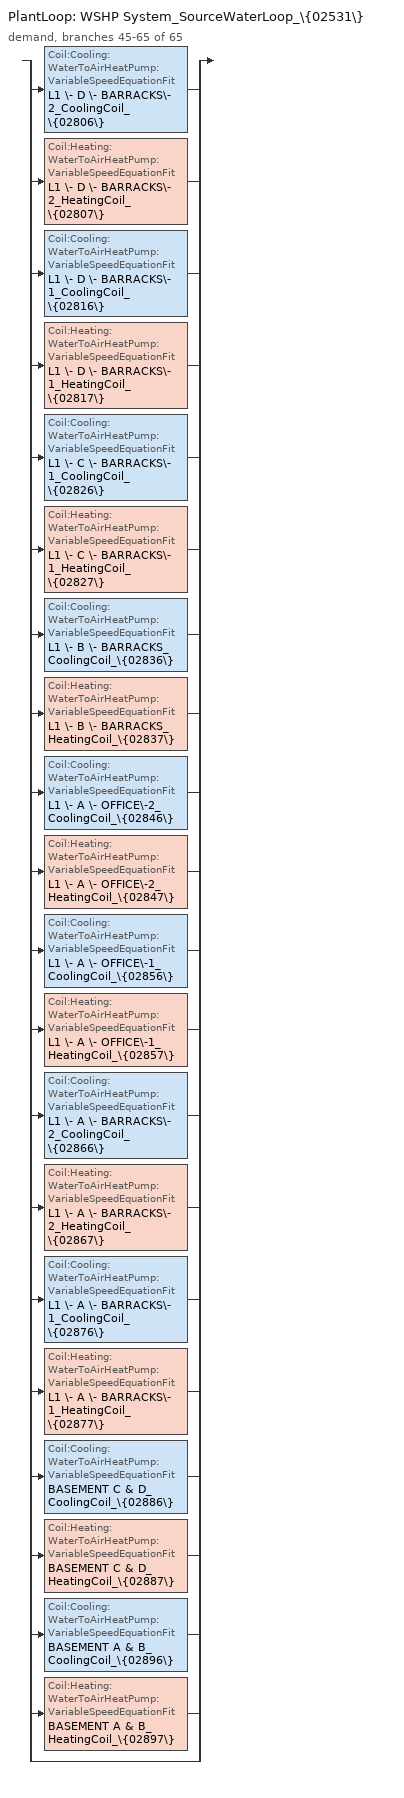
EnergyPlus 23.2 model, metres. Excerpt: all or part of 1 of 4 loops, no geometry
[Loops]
PlantLoop 'WSHP System_SourceWaterLoop_\{02531\}'
 demand, branches 45-65 of 65: split
  | Coil:Cooling:WaterToAirHeatPump:VariableSpeedEquationFit 'L1 \- D \- BARRACKS\-2_CoolingCoil_\{02806\}'
  | Coil:Heating:WaterToAirHeatPump:VariableSpeedEquationFit 'L1 \- D \- BARRACKS\-2_HeatingCoil_\{02807\}'
  | Coil:Cooling:WaterToAirHeatPump:VariableSpeedEquationFit 'L1 \- D \- BARRACKS\-1_CoolingCoil_\{02816\}'
  | Coil:Heating:WaterToAirHeatPump:VariableSpeedEquationFit 'L1 \- D \- BARRACKS\-1_HeatingCoil_\{02817\}'
  | Coil:Cooling:WaterToAirHeatPump:VariableSpeedEquationFit 'L1 \- C \- BARRACKS\-1_CoolingCoil_\{02826\}'
  | Coil:Heating:WaterToAirHeatPump:VariableSpeedEquationFit 'L1 \- C \- BARRACKS\-1_HeatingCoil_\{02827\}'
  | Coil:Cooling:WaterToAirHeatPump:VariableSpeedEquationFit 'L1 \- B \- BARRACKS_CoolingCoil_\{02836\}'
  | Coil:Heating:WaterToAirHeatPump:VariableSpeedEquationFit 'L1 \- B \- BARRACKS_HeatingCoil_\{02837\}'
  | Coil:Cooling:WaterToAirHeatPump:VariableSpeedEquationFit 'L1 \- A \- OFFICE\-2_CoolingCoil_\{02846\}'
  | Coil:Heating:WaterToAirHeatPump:VariableSpeedEquationFit 'L1 \- A \- OFFICE\-2_HeatingCoil_\{02847\}'
  | Coil:Cooling:WaterToAirHeatPump:VariableSpeedEquationFit 'L1 \- A \- OFFICE\-1_CoolingCoil_\{02856\}'
  | Coil:Heating:WaterToAirHeatPump:VariableSpeedEquationFit 'L1 \- A \- OFFICE\-1_HeatingCoil_\{02857\}'
  | Coil:Cooling:WaterToAirHeatPump:VariableSpeedEquationFit 'L1 \- A \- BARRACKS\-2_CoolingCoil_\{02866\}'
  | Coil:Heating:WaterToAirHeatPump:VariableSpeedEquationFit 'L1 \- A \- BARRACKS\-2_HeatingCoil_\{02867\}'
  | Coil:Cooling:WaterToAirHeatPump:VariableSpeedEquationFit 'L1 \- A \- BARRACKS\-1_CoolingCoil_\{02876\}'
  | Coil:Heating:WaterToAirHeatPump:VariableSpeedEquationFit 'L1 \- A \- BARRACKS\-1_HeatingCoil_\{02877\}'
  | Coil:Cooling:WaterToAirHeatPump:VariableSpeedEquationFit 'BASEMENT C & D_CoolingCoil_\{02886\}'
  | Coil:Heating:WaterToAirHeatPump:VariableSpeedEquationFit 'BASEMENT C & D_HeatingCoil_\{02887\}'
  | Coil:Cooling:WaterToAirHeatPump:VariableSpeedEquationFit 'BASEMENT A & B_CoolingCoil_\{02896\}'
  | Coil:Heating:WaterToAirHeatPump:VariableSpeedEquationFit 'BASEMENT A & B_HeatingCoil_\{02897\}'
  | bypass
[ZoneHVAC:WaterToAirHeatPump] Availability Schedule=Always On Discrete; No Load Supply Air Flow Rate {m3/s}=0; Cooling Outdoor Air Flow Rate {m3/s}=0; Heating Outdoor Air Flow Rate {m3/s}=0; No Load Outdoor Air Flow Rate {m3/s}=0; Maximum Supply Air Temperature from Supplemental Heater {C}=37.7778; Maximum Outdoor Dry-Bulb Temperature for Supplemental Heater Operation {C}=21; Fan Placement=BlowThrough; Supply Air Fan Operating Mode Schedule=WSHP System_Availability_\{02542\}; Heat Pump Coil Water Flow Mode=Cycling
Name | Cooling Supply Air Flow Rate {m3/s} | Heating Supply Air Flow Rate {m3/s} | Supply Air Fan | Heating Coil | Cooling Coil | Supplemental Heating Coil
BASEMENT A & B_HVAC_TerminalUnit_\{02898\} | 1.05947 | 1.05947 | BASEMENT A & B_TerminalFan_\{02895\} | BASEMENT A & B_HeatingCoil_\{02897\} | BASEMENT A & B_CoolingCoil_\{02896\} | Coil Heating Electric 32
BASEMENT C & D_HVAC_TerminalUnit_\{02888\} | 1.15998 | 1.15998 | BASEMENT C & D_TerminalFan_\{02885\} | BASEMENT C & D_HeatingCoil_\{02887\} | BASEMENT C & D_CoolingCoil_\{02886\} | Coil Heating Electric 31
L1 \- A \- BARRACKS\-1_HVAC_TerminalUnit_\{02878\} | 0.729998 | 0.729998 | L1 \- A \- BARRACKS\-1_TerminalFan_\{02875\} | L1 \- A \- BARRACKS\-1_HeatingCoil_\{02877\} | L1 \- A \- BARRACKS\-1_CoolingCoil_\{02876\} | Coil Heating Electric 30
L1 \- A \- BARRACKS\-2_HVAC_TerminalUnit_\{02868\} | 1.76791 | 1.76791 | L1 \- A \- BARRACKS\-2_TerminalFan_\{02865\} | L1 \- A \- BARRACKS\-2_HeatingCoil_\{02867\} | L1 \- A \- BARRACKS\-2_CoolingCoil_\{02866\} | Coil Heating Electric 29
L1 \- A \- OFFICE\-1_HVAC_TerminalUnit_\{02858\} | 0.70958 | 0.70958 | L1 \- A \- OFFICE\-1_TerminalFan_\{02855\} | L1 \- A \- OFFICE\-1_HeatingCoil_\{02857\} | L1 \- A \- OFFICE\-1_CoolingCoil_\{02856\} | Coil Heating Electric 28
L1 \- A \- OFFICE\-2_HVAC_TerminalUnit_\{02848\} | 1.1646 | 1.1646 | L1 \- A \- OFFICE\-2_TerminalFan_\{02845\} | L1 \- A \- OFFICE\-2_HeatingCoil_\{02847\} | L1 \- A \- OFFICE\-2_CoolingCoil_\{02846\} | Coil Heating Electric 27
L1 \- B \- BARRACKS_HVAC_TerminalUnit_\{02838\} | 2.98649 | 2.98649 | L1 \- B \- BARRACKS_TerminalFan_\{02835\} | L1 \- B \- BARRACKS_HeatingCoil_\{02837\} | L1 \- B \- BARRACKS_CoolingCoil_\{02836\} | Coil Heating Electric 26
L1 \- C \- BARRACKS\-1_HVAC_TerminalUnit_\{02828\} | 3.31447 | 3.31447 | L1 \- C \- BARRACKS\-1_TerminalFan_\{02825\} | L1 \- C \- BARRACKS\-1_HeatingCoil_\{02827\} | L1 \- C \- BARRACKS\-1_CoolingCoil_\{02826\} | Coil Heating Electric 25
L1 \- D \- BARRACKS\-1_HVAC_TerminalUnit_\{02818\} | 1.93286 | 1.93286 | L1 \- D \- BARRACKS\-1_TerminalFan_\{02815\} | L1 \- D \- BARRACKS\-1_HeatingCoil_\{02817\} | L1 \- D \- BARRACKS\-1_CoolingCoil_\{02816\} | Coil Heating Electric 24
L1 \- D \- BARRACKS\-2_HVAC_TerminalUnit_\{02808\} | 0.724458 | 0.724458 | L1 \- D \- BARRACKS\-2_TerminalFan_\{02805\} | L1 \- D \- BARRACKS\-2_HeatingCoil_\{02807\} | L1 \- D \- BARRACKS\-2_CoolingCoil_\{02806\} | Coil Heating Electric 23
[Fan:OnOff] Availability Schedule=Always On Discrete; Fan Total Efficiency=0.5; Pressure Rise {Pa}=62.1446; Motor Efficiency=0.714286; Motor In Airstream Fraction=1
Name | Maximum Flow Rate {m3/s} | Fan Power Ratio Function of Speed Ratio Curve | Fan Efficiency Ratio Function of Speed Ratio Curve
BASEMENT A & B_TerminalFan_\{02895\} | 1.05947 | Curve Exponent 32 | Fan On Off Efficiency Curve 31
BASEMENT C & D_TerminalFan_\{02885\} | 1.15998 | Curve Exponent 31 | Fan On Off Efficiency Curve 30
L1 \- A \- BARRACKS\-1_TerminalFan_\{02875\} | 0.729998 | Curve Exponent 30 | Fan On Off Efficiency Curve 29
L1 \- A \- BARRACKS\-2_TerminalFan_\{02865\} | 1.76791 | Curve Exponent 29 | Fan On Off Efficiency Curve 28
L1 \- A \- OFFICE\-1_TerminalFan_\{02855\} | 0.70958 | Curve Exponent 28 | Fan On Off Efficiency Curve 27
L1 \- A \- OFFICE\-2_TerminalFan_\{02845\} | 1.1646 | Curve Exponent 27 | Fan On Off Efficiency Curve 26
L1 \- B \- BARRACKS_TerminalFan_\{02835\} | 2.98649 | Curve Exponent 26 | Fan On Off Efficiency Curve 25
L1 \- C \- BARRACKS\-1_TerminalFan_\{02825\} | 3.31447 | Curve Exponent 25 | Fan On Off Efficiency Curve 24
L1 \- D \- BARRACKS\-1_TerminalFan_\{02815\} | 1.93286 | Curve Exponent 24 | Fan On Off Efficiency Curve 23
L1 \- D \- BARRACKS\-2_TerminalFan_\{02805\} | 0.724458 | Curve Exponent 23 | Fan On Off Efficiency Curve 22
[Coil:Heating:WaterToAirHeatPump:VariableSpeedEquationFit] Number of Speeds=1; Nominal Speed Level=1; Speed Reference Unit Gross Rated Heating COP 1 {W/W}=5.19; Speed Heating Capacity Function of Temperature Curve Name 1=Table Multi Variable Lookup 19; Speed Total  Heating Capacity Function of Air Flow Fraction Curve Name 1=Table Multi Variable Lookup 20; Speed Heating Capacity Function of Water Flow Fraction Curve Name 1=Table Multi Variable Lookup 21; Speed Energy Input Ratio Function of Temperature Curve Name 1=Table Multi Variable Lookup 22; Speed Energy Input Ratio Function of Air Flow Fraction Curve Name 1=Table Multi Variable Lookup 23; Speed Energy Input Ratio Function of Water Flow Fraction Curve Name 1=Table Multi Variable Lookup 24; Speed Reference Unit Waste Heat Fraction of Input Power At Rated Conditions 1=0.1
Name | Rated Heating Capacity At Selected Nominal Speed Level {W} | Rated Air Flow Rate At Selected Nominal Speed Level {m3/s} | Rated Water Flow Rate At Selected Nominal Speed Level {m3/s} | Energy Part Load Fraction Curve | Speed Reference Unit Gross Rated Heating Capacity 1 {W} | Speed Reference Unit Rated Air Flow 1 {m3/s} | Speed Reference Unit Rated Water Flow Rate 1 {m3/s} | Speed Waste Heat Function of Temperature Curve Name 1
BASEMENT A & B_HeatingCoil_\{02897\} | 52638.2 | 2.78993 | 0.00283289 | Curve Quadratic 316 | 52638.2 | 2.78993 | 0.00283289 | Curve Biquadratic 192
BASEMENT C & D_HeatingCoil_\{02887\} | 57632.2 | 3.05462 | 0.00310166 | Curve Quadratic 306 | 57632.2 | 3.05462 | 0.00310166 | Curve Biquadratic 186
L1 \- A \- BARRACKS\-1_HeatingCoil_\{02877\} | 36268.9 | 1.92233 | 0.00195193 | Curve Quadratic 296 | 36268.9 | 1.92233 | 0.00195193 | Curve Biquadratic 180
L1 \- A \- BARRACKS\-2_HeatingCoil_\{02867\} | 87835.9 | 4.65549 | 0.00472717 | Curve Quadratic 286 | 87835.9 | 4.65549 | 0.00472717 | Curve Biquadratic 174
L1 \- A \- OFFICE\-1_HeatingCoil_\{02857\} | 35254.5 | 1.86856 | 0.00189733 | Curve Quadratic 276 | 35254.5 | 1.86856 | 0.00189733 | Curve Biquadratic 168
L1 \- A \- OFFICE\-2_HeatingCoil_\{02847\} | 57861.6 | 3.06678 | 0.003114 | Curve Quadratic 266 | 57861.6 | 3.06678 | 0.003114 | Curve Biquadratic 162
L1 \- B \- BARRACKS_HeatingCoil_\{02837\} | 148380 | 7.86443 | 0.00798552 | Curve Quadratic 256 | 148380 | 7.86443 | 0.00798552 | Curve Biquadratic 156
L1 \- C \- BARRACKS\-1_HeatingCoil_\{02827\} | 164675 | 8.72809 | 0.00886248 | Curve Quadratic 246 | 164675 | 8.72809 | 0.00886248 | Curve Biquadratic 150
L1 \- D \- BARRACKS\-1_HeatingCoil_\{02817\} | 96031.6 | 5.08987 | 0.00516824 | Curve Quadratic 236 | 96031.6 | 5.08987 | 0.00516824 | Curve Biquadratic 144
L1 \- D \- BARRACKS\-2_HeatingCoil_\{02807\} | 35993.7 | 1.90774 | 0.00193711 | Curve Quadratic 226 | 35993.7 | 1.90774 | 0.00193711 | Curve Biquadratic 138
[Coil:Cooling:WaterToAirHeatPump:VariableSpeedEquationFit] Number of Speeds=1; Nominal Speed Level=1; Nominal Time for Condensate to Begin Leaving the Coil {s}=0; Initial Moisture Evaporation Rate Divided by Steady-State AC Latent Capacity=0; Maximum Cycling Rate {cycles/hr}=2.5; Latent Capacity Time Constant {s}=60; Fan Delay Time {s}=60; Flag for Using Hot Gas Reheat, 0 or 1=0; Speed Reference Unit Gross Rated Sensible Heat Ratio 1=0.78; Speed Reference Unit Gross Rated Cooling COP 1 {W/W}=5.19; Speed Total Cooling Capacity Function of Temperature Curve Name 1=Table Multi Variable Lookup 7; Speed Total Cooling Capacity Function of Air Flow Fraction Curve Name 1=Table Multi Variable Lookup 8; Speed Total Cooling Capacity Function of Water Flow Fraction Curve Name 1=Table Multi Variable Lookup 9; Speed Energy Input Ratio Function of Temperature Curve Name 1=Table Multi Variable Lookup 10; Speed Energy Input Ratio Function of Air Flow Fraction Curve Name 1=Table Multi Variable Lookup 11; Speed Energy Input Ratio Function of Water Flow Fraction Curve Name 1=Table Multi Variable Lookup 12; Speed Reference Unit Waste Heat Fraction of Input Power At Rated Conditions 1=0.1
Name | Gross Rated Total Cooling Capacity At Selected Nominal Speed Level {W} | Rated Air Flow Rate At Selected Nominal Speed Level {m3/s} | Rated Water Flow Rate At Selected Nominal Speed Level {m3/s} | Energy Part Load Fraction Curve | Speed Reference Unit Gross Rated Total Cooling Capacity 1 {W} | Speed Reference Unit Rated Air Flow Rate 1 {m3/s} | Speed Reference Unit Rated Water Flow Rate 1 {m3/s} | Speed Waste Heat Function of Temperature Curve Name 1
BASEMENT A & B_CoolingCoil_\{02896\} | 28294.8 | 1.05947 | 0.00152277 | Curve Quadratic 311 | 28294.8 | 1.05947 | 0.00152277 | Curve Biquadratic 189
BASEMENT C & D_CoolingCoil_\{02886\} | 30979.2 | 1.15998 | 0.00166725 | Curve Quadratic 301 | 30979.2 | 1.15998 | 0.00166725 | Curve Biquadratic 183
L1 \- A \- BARRACKS\-1_CoolingCoil_\{02876\} | 19495.8 | 0.729998 | 0.00104923 | Curve Quadratic 291 | 19495.8 | 0.729998 | 0.00104923 | Curve Biquadratic 177
L1 \- A \- BARRACKS\-2_CoolingCoil_\{02866\} | 47214.8 | 1.76791 | 0.00254101 | Curve Quadratic 281 | 47214.8 | 1.76791 | 0.00254101 | Curve Biquadratic 171
L1 \- A \- OFFICE\-1_CoolingCoil_\{02856\} | 18950.5 | 0.70958 | 0.00101988 | Curve Quadratic 271 | 18950.5 | 0.70958 | 0.00101988 | Curve Biquadratic 165
L1 \- A \- OFFICE\-2_CoolingCoil_\{02846\} | 31102.5 | 1.1646 | 0.00167388 | Curve Quadratic 261 | 31102.5 | 1.1646 | 0.00167388 | Curve Biquadratic 159
L1 \- B \- BARRACKS_CoolingCoil_\{02836\} | 79759.1 | 2.98649 | 0.00429249 | Curve Quadratic 251 | 79759.1 | 2.98649 | 0.00429249 | Curve Biquadratic 153
L1 \- C \- BARRACKS\-1_CoolingCoil_\{02826\} | 88518.1 | 3.31447 | 0.00476388 | Curve Quadratic 241 | 88518.1 | 3.31447 | 0.00476388 | Curve Biquadratic 147
L1 \- D \- BARRACKS\-1_CoolingCoil_\{02816\} | 51620.2 | 1.93286 | 0.0027781 | Curve Quadratic 231 | 51620.2 | 1.93286 | 0.0027781 | Curve Biquadratic 141
L1 \- D \- BARRACKS\-2_CoolingCoil_\{02806\} | 19347.8 | 0.724458 | 0.00104126 | Curve Quadratic 221 | 19347.8 | 0.724458 | 0.00104126 | Curve Biquadratic 135
[Coil:Heating:Electric] Availability Schedule=Always On Discrete; Efficiency=1; Nominal Capacity {W}=0
Coil Heating Electric 32; Coil Heating Electric 31; Coil Heating Electric 30; Coil Heating Electric 29; Coil Heating Electric 28; Coil Heating Electric 27; Coil Heating Electric 26; Coil Heating Electric 25; Coil Heating Electric 24; Coil Heating Electric 23
[Schedule:Year]
WSHP System_Availability_\{02542\}: Schedule_1331628668_\{02547\}, 1, 1, 12, 31
[Schedule:Week:Daily]
Schedule_1331628668_\{02547\}: Schedule1331628668_Profile_Profile_4_\{02546\}, Schedule1331628668_Profile_Profile_2_\{02544\}, Schedule1331628668_Profile_Profile_2_\{02544\}, Schedule1331628668_Profile_Profile_2_\{02544\}, Schedule1331628668_Profile_Profile_2_\{02544\}, Schedule1331628668_Profile_Profile_2_\{02544\}, Schedule1331628668_Profile_Profile_3_\{02545\}, Schedule1331628668_Profile_Profile_4_\{02546\}, Schedule1331628668_Profile_Profile_1_\{02543\}, Daily_Available_\{00001\}, Schedule1331628668_Profile_Profile_4_\{02546\}, Schedule1331628668_Profile_Profile_4_\{02546\}
[Schedule:Day:Interval]
Schedule1331628668_Profile_Profile_4_\{02546\}; Schedule1331628668_Profile_Profile_2_\{02544\}; Schedule1331628668_Profile_Profile_3_\{02545\}; Schedule1331628668_Profile_Profile_1_\{02543\}; Daily_Available_\{00001\}: No, 24:00, 1
[Schedule:Constant]
Always On Discrete: Hourly Value=1
[Curve:Exponent] Coefficient1 Constant=0; Coefficient2 Constant=1; Coefficient3 Constant=2; Minimum Value of x {BasedOnField A2}=0; Maximum Value of x {BasedOnField A2}=1
Curve Exponent 32; Curve Exponent 31; Curve Exponent 30; Curve Exponent 29; Curve Exponent 28; Curve Exponent 27; Curve Exponent 26; Curve Exponent 25; Curve Exponent 24; Curve Exponent 23
[Curve:Cubic] Coefficient1 Constant=1; Coefficient2 x=0; Coefficient3 x**2=0; Coefficient4 x**3=0; Minimum Value of x {BasedOnField A2}=0; Maximum Value of x {BasedOnField A2}=1
Fan On Off Efficiency Curve 31; Fan On Off Efficiency Curve 30; Fan On Off Efficiency Curve 29; Fan On Off Efficiency Curve 28; Fan On Off Efficiency Curve 27; Fan On Off Efficiency Curve 26; Fan On Off Efficiency Curve 25; Fan On Off Efficiency Curve 24; Fan On Off Efficiency Curve 23; Fan On Off Efficiency Curve 22
[Curve:Quadratic] Coefficient1 Constant=0.85; Coefficient2 x=0.15; Coefficient3 x**2=0; Minimum Value of x {BasedOnField A2}=0; Maximum Value of x {BasedOnField A2}=1
Curve Quadratic 316; Curve Quadratic 311; Curve Quadratic 306; Curve Quadratic 301; Curve Quadratic 296; Curve Quadratic 291; Curve Quadratic 286; Curve Quadratic 281; Curve Quadratic 276; Curve Quadratic 271; Curve Quadratic 266; Curve Quadratic 261; Curve Quadratic 256; Curve Quadratic 251; Curve Quadratic 246; Curve Quadratic 241; Curve Quadratic 236; Curve Quadratic 231; Curve Quadratic 226; Curve Quadratic 221
[Table:Lookup]
Table Multi Variable Lookup 19: Table Multi Variable Lookup 19_IndependentVariableList, None, 1, Dimensionless, 0.562413, 0.611321, 0.709136, 0.806952, 0.904767, 1.00258, 1.1004, 1.19821, 0.553899, 0.602807, 0.700622, 0.798438, 0.896253, 0.994069, 1.09188, 1.1897, 0.545385, 0.594293, 0.692109, 0.789924, 0.887739, 0.985555, 1.08337, 1.18119, 0.536872, 0.585779, 0.683595, 0.78141, 0.879225, 0.977041, 1.07486, 1.17267, 0.528358, 0.577265, 0.675081, 0.772896, 0.870712, 0.968527, 1.06634, 1.16416
Table Multi Variable Lookup 20: Table Multi Variable Lookup 20_IndependentVariableList, None, 1, Dimensionless, 0.951124, 0.95801, 0.964897, 0.971783, 0.978669, 0.985555, 0.992441, 0.999327, 1.00621, 1.0131
Table Multi Variable Lookup 21: Table Multi Variable Lookup 21_IndependentVariableList, None, 1, Dimensionless, 0.933931, 0.944255, 0.95458, 0.964905, 0.97523, 0.985555, 0.99588, 1.0062, 1.01653, 1.02685
Table Multi Variable Lookup 22: Table Multi Variable Lookup 22_IndependentVariableList, None, 1, Dimensionless, 1.29799, 1.23321, 1.13046, 1.05262, 0.991609, 0.942503, 0.902127, 0.868344, 1.40435, 1.33003, 1.21251, 1.12379, 1.05443, 0.998723, 0.952996, 0.914788, 1.51403, 1.42962, 1.29658, 1.19649, 1.11846, 1.05591, 1.00466, 0.961903, 1.6272, 1.53211, 1.38275, 1.27078, 1.18373, 1.1141, 1.05715, 1.0097, 1.744, 1.63761, 1.47108, 1.3467, 1.25027, 1.17331, 1.11048, 1.0582
Table Multi Variable Lookup 23: Table Multi Variable Lookup 23_IndependentVariableList, None, 1, Dimensionless, 1.27961, 1.23358, 1.18822, 1.14349, 1.09939, 1.05591, 1.01304, 0.970753, 0.929046, 0.887907
Table Multi Variable Lookup 24: Table Multi Variable Lookup 24_IndependentVariableList, None, 1, Dimensionless, 1.08779, 1.08114, 1.07463, 1.06826, 1.06202, 1.05591, 1.04994, 1.04408, 1.03834, 1.03272
Table Multi Variable Lookup 7: Table Multi Variable Lookup 7_IndependentVariableList, None, 1, Dimensionless, 0.999686, 0.950841, 0.901997, 0.853152, 0.828729, 0.804307, 0.755462, 0.706617, 1.06554, 1.0167, 0.967855, 0.91901, 0.894588, 0.870165, 0.82132, 0.772475, 1.11823, 1.06939, 1.02054, 0.971697, 0.947274, 0.922852, 0.874007, 0.825162, 1.18409, 1.13524, 1.0864, 1.03755, 1.01313, 0.98871, 0.939865, 0.89102, 1.24995, 1.2011, 1.15226, 1.10341, 1.07899, 1.05457, 1.00572, 0.956878, 1.31581, 1.26696, 1.21812, 1.16927, 1.14485, 1.12043, 1.07158, 1.02274
Table Multi Variable Lookup 8: Table Multi Variable Lookup 8_IndependentVariableList, None, 1, Dimensionless, 0.89627, 0.919643, 0.943015, 0.966388, 0.98976, 1.01313, 1.0365, 1.05988, 1.08325, 1.10662
Table Multi Variable Lookup 9: Table Multi Variable Lookup 9_IndependentVariableList, None, 1, Dimensionless, 0.977742, 0.98482, 0.991898, 0.998976, 1.00605, 1.01313, 1.02021, 1.02729, 1.03437, 1.04144
Table Multi Variable Lookup 10: Table Multi Variable Lookup 10_IndependentVariableList, None, 1, Dimensionless, 0.656016, 0.798408, 0.956221, 1.1321, 1.22782, 1.32935, 1.5521, 1.80565, 0.624617, 0.756276, 0.901225, 1.06158, 1.14833, 1.23994, 1.43951, 1.66433, 0.60216, 0.726307, 0.862338, 1.01205, 1.09269, 1.1776, 1.36166, 1.56751, 0.5769, 0.692758, 0.819034, 0.9572, 1.03128, 1.10902, 1.27661, 1.46259, 0.554301, 0.662888, 0.78068, 0.908902, 0.977366, 1.049, 1.20271, 1.37211, 0.533965, 0.636123, 0.746474, 0.866044, 0.929656, 0.99604, 1.13789, 1.29328
Table Multi Variable Lookup 11: Table Multi Variable Lookup 11_IndependentVariableList, None, 1, Dimensionless, 1.14507, 1.12, 1.09617, 1.07349, 1.05189, 1.03128, 1.0116, 0.992788, 0.974789, 0.95755
Table Multi Variable Lookup 12: Table Multi Variable Lookup 12_IndependentVariableList, None, 1, Dimensionless, 1.14254, 1.11964, 1.09708, 1.07484, 1.0529, 1.03128, 1.00995, 0.988923, 0.968179, 0.947718
[Table:IndependentVariableList]
Table Multi Variable Lookup 19_IndependentVariableList: Table Multi Variable Lookup 19_IndependentVariable_0, Table Multi Variable Lookup 19_IndependentVariable_1
Table Multi Variable Lookup 20_IndependentVariableList: Table Multi Variable Lookup 20_IndependentVariable_0
Table Multi Variable Lookup 21_IndependentVariableList: Table Multi Variable Lookup 21_IndependentVariable_0
Table Multi Variable Lookup 22_IndependentVariableList: Table Multi Variable Lookup 22_IndependentVariable_0, Table Multi Variable Lookup 22_IndependentVariable_1
Table Multi Variable Lookup 23_IndependentVariableList: Table Multi Variable Lookup 23_IndependentVariable_0
Table Multi Variable Lookup 24_IndependentVariableList: Table Multi Variable Lookup 24_IndependentVariable_0
Table Multi Variable Lookup 7_IndependentVariableList: Table Multi Variable Lookup 7_IndependentVariable_0, Table Multi Variable Lookup 7_IndependentVariable_1
Table Multi Variable Lookup 8_IndependentVariableList: Table Multi Variable Lookup 8_IndependentVariable_0
Table Multi Variable Lookup 9_IndependentVariableList: Table Multi Variable Lookup 9_IndependentVariable_0
Table Multi Variable Lookup 10_IndependentVariableList: Table Multi Variable Lookup 10_IndependentVariable_0, Table Multi Variable Lookup 10_IndependentVariable_1
Table Multi Variable Lookup 11_IndependentVariableList: Table Multi Variable Lookup 11_IndependentVariable_0
Table Multi Variable Lookup 12_IndependentVariableList: Table Multi Variable Lookup 12_IndependentVariable_0
[Table:IndependentVariable]
Table Multi Variable Lookup 19_IndependentVariable_0; Table Multi Variable Lookup 22_IndependentVariable_0: Cubic, Linear, 15.5556, 26.6667, Dimensionless, 15.5556, 18.3333, 21.1111, 23.8889, 26.6667
Table Multi Variable Lookup 19_IndependentVariable_1; Table Multi Variable Lookup 22_IndependentVariable_1: Cubic, Linear, -3.88889, 32.2222, Dimensionless, -3.88889, -1.11111, 4.44444, 10, 15.5556, 21.1111, 26.6667, 32.2222
Table Multi Variable Lookup 20_IndependentVariable_0; Table Multi Variable Lookup 21_IndependentVariable_0; Table Multi Variable Lookup 23_IndependentVariable_0; Table Multi Variable Lookup 24_IndependentVariable_0; Table Multi Variable Lookup 8_IndependentVariable_0; Table Multi Variable Lookup 9_IndependentVariable_0; Table Multi Variable Lookup 11_IndependentVariable_0; Table Multi Variable Lookup 12_IndependentVariable_0: Cubic, Linear, 0.5, 1.4, Dimensionless, 0.5, 0.6, 0.7, 0.8, 0.9, 1, 1.1, 1.2, 1.3, 1.4
Table Multi Variable Lookup 7_IndependentVariable_0; Table Multi Variable Lookup 10_IndependentVariable_0: Cubic, Linear, 11.6667, 25, Dimensionless, 11.6667, 14.4444, 16.6667, 19.4444, 22.2222, 25
Table Multi Variable Lookup 7_IndependentVariable_1; Table Multi Variable Lookup 10_IndependentVariable_1: Cubic, Linear, 10, 43.3333, Dimensionless, 10, 15.5556, 21.1111, 26.6667, 29.4444, 32.2222, 37.7778, 43.3333
[Curve:Biquadratic] Coefficient1 Constant=1; Coefficient2 x=0; Coefficient3 x**2=0; Coefficient4 y=0; Coefficient5 y**2=0; Coefficient6 x*y=0
Name | Minimum Value of x {BasedOnField A2} | Maximum Value of x {BasedOnField A2} | Minimum Value of y {BasedOnField A3} | Maximum Value of y {BasedOnField A3}
Curve Biquadratic 192; Curve Biquadratic 186; Curve Biquadratic 180; Curve Biquadratic 174; Curve Biquadratic 168; Curve Biquadratic 162; Curve Biquadratic 156; Curve Biquadratic 150; Curve Biquadratic 144; Curve Biquadratic 138 | 7 | 27 | 10 | 30
Curve Biquadratic 189; Curve Biquadratic 183; Curve Biquadratic 177; Curve Biquadratic 171; Curve Biquadratic 165; Curve Biquadratic 159; Curve Biquadratic 153; Curve Biquadratic 147; Curve Biquadratic 141; Curve Biquadratic 135 | 10 | 25.6 | 7.2 | 48.9
